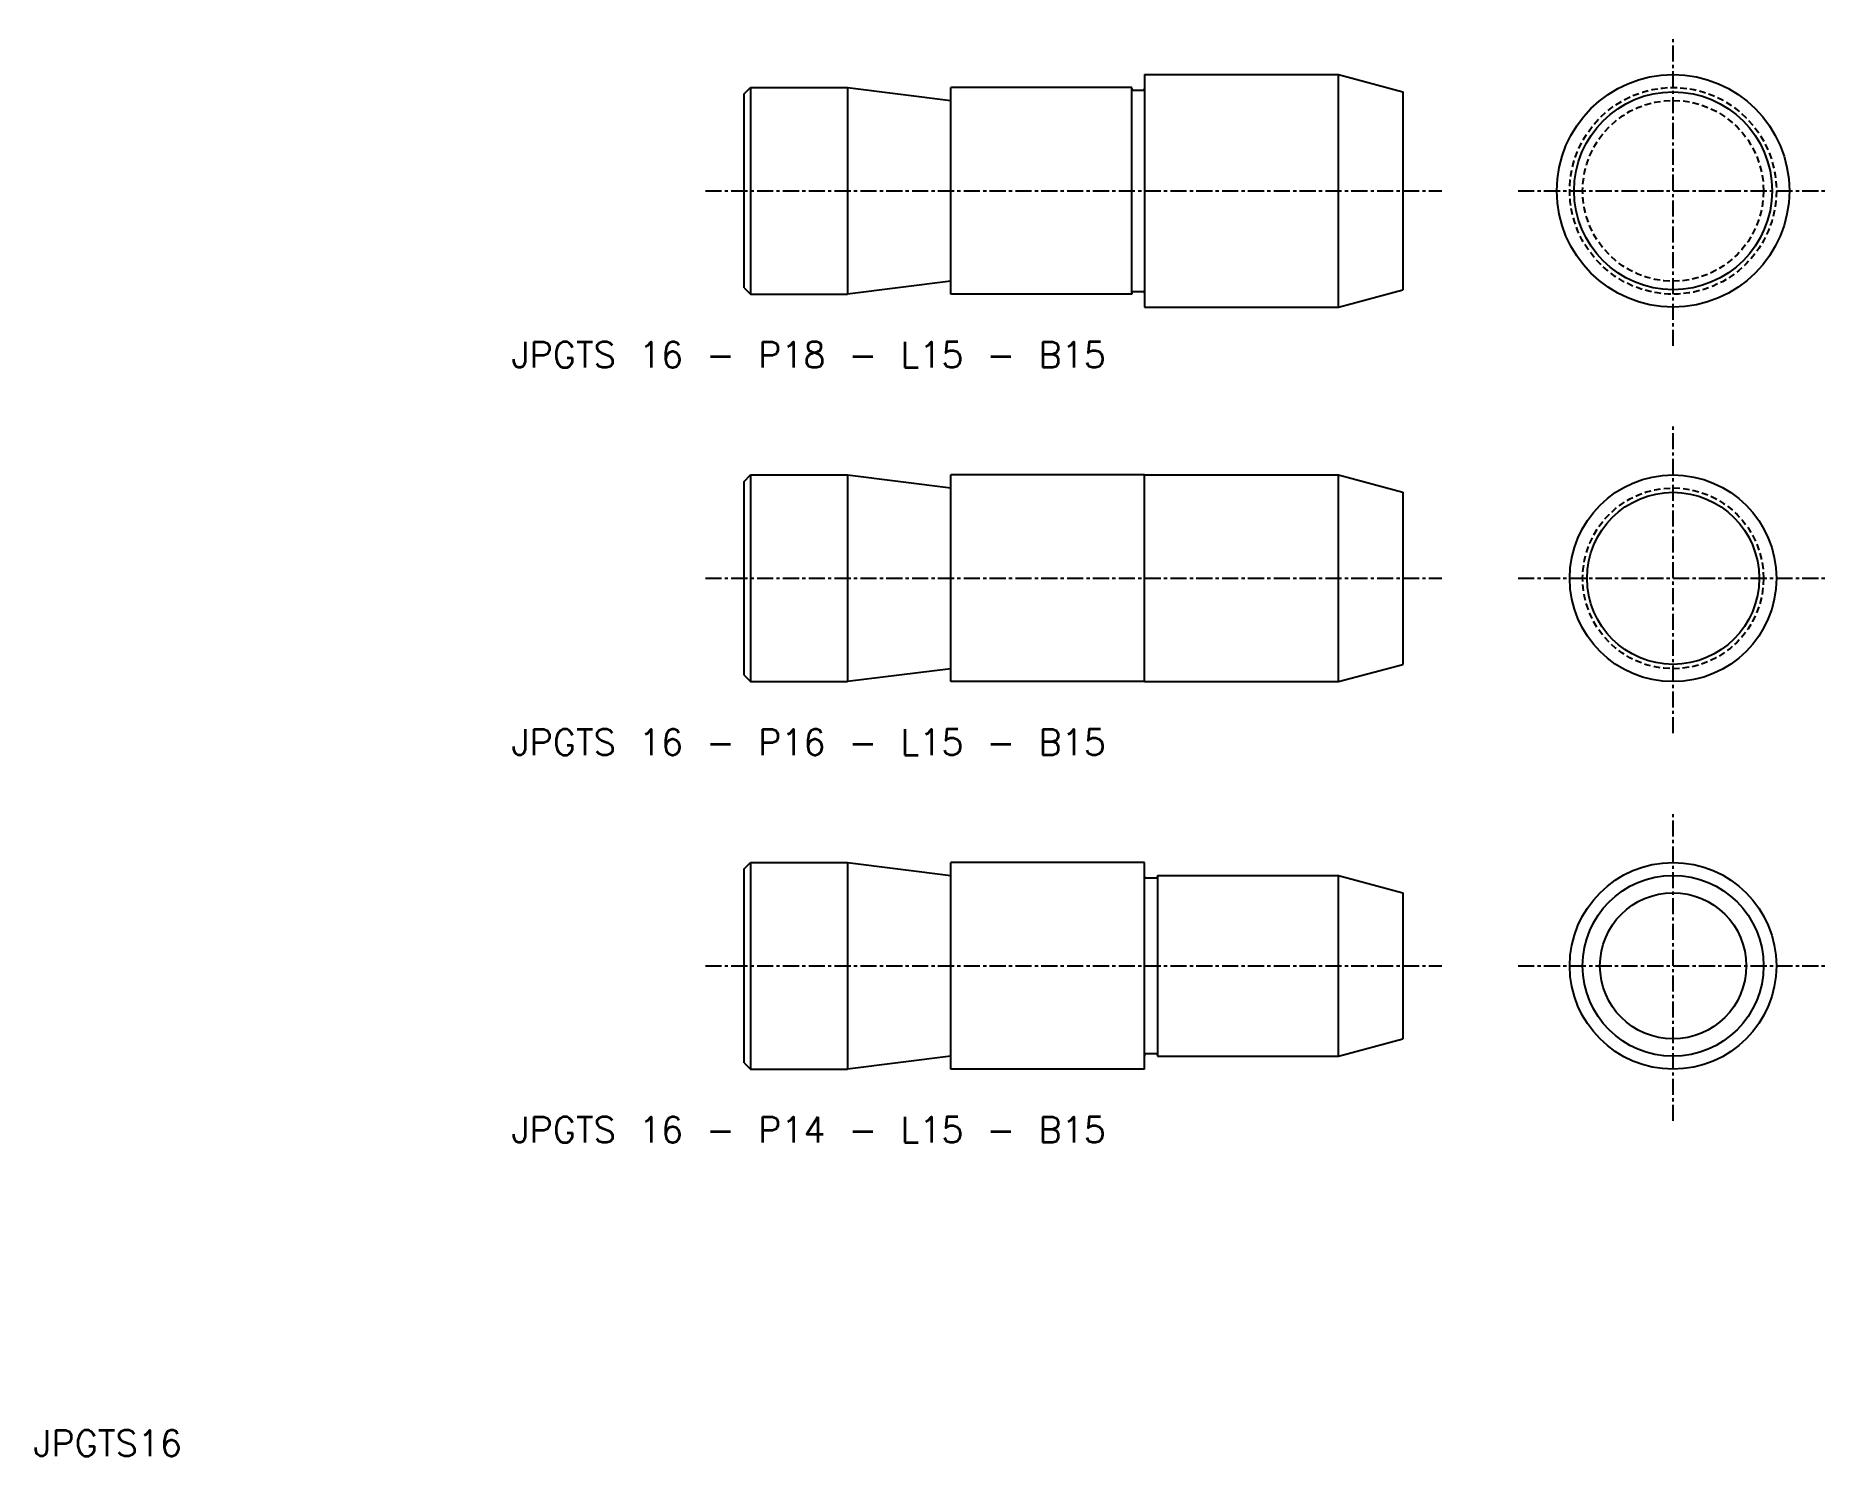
# Model space of a CAD drawing. Extents: x 5 to 144, y 5 to 115.
import ezdxf

# ---------------------------------------------------------------- set-up
doc = ezdxf.new("R2010")
doc.units = 0
doc.linetypes.add('CENTER', pattern=[2, 1.25, -0.25, 0.25, -0.25])
doc.linetypes.add('DASHED', pattern=[0.75, 0.5, -0.25])
doc.layers.get('0').update_dxf_attribs({"linetype": 'CONTINUOUS'})
doc.layers.add('CENTER', color=1, linetype='CENTER')
doc.styles.get("Standard").update_dxf_attribs({"font": 'txt.shx', "width": 0.8, "bigfont": 'bigfont.shx'})

msp = doc.modelspace()

# ---------------------------------------------------------------- linework, layer by layer
at = {"color": 7, "linetype": 'CONTINUOUS'}
for p, q in [((91, 111.96), (91, 93.96)), ((91, 111.96), (106, 111.96)), ((106, 93.96), (106, 111.96)), ((106, 111.96), (111, 110.62)), ((60, 110.46), (60.5, 110.96)), ((60, 95.46), (60, 110.46)), ((60.5, 110.96), (60.5, 94.96)), ((60.5, 110.96), (68, 110.96)), ((68, 110.96), (68, 94.96)), ((68, 110.96), (76, 109.96)), ((90, 110.96), (76, 110.96)), ((76, 94.96), (76, 110.96)), ((90, 94.96), (90, 110.96)), ((90, 110.86), (90, 110.96)), ((90.1, 110.76), (90.9, 110.76)), ((111, 110.62), (111, 95.3)), ((76, 95.96), (68, 94.96)), ((60, 95.46), (60.5, 94.96)), ((60.5, 94.96), (68, 94.96)), ((90, 94.96), (76, 94.96)), ((90, 95.06), (90, 94.96)), ((90.1, 95.16), (90.9, 95.16)), ((106, 93.96), (111, 95.3)), ((91, 93.96), (106, 93.96)), ((60, 80.46), (60.5, 80.96)), ((60.5, 80.96), (68, 80.96)), ((60.5, 80.96), (60.5, 64.96)), ((68, 80.96), (76, 79.96)), ((68, 80.96), (68, 64.96)), ((91, 80.96), (76, 80.96)), ((76, 64.96), (76, 80.96)), ((91, 80.96), (106, 80.96)), ((91, 64.96), (91, 80.96)), ((106, 80.96), (111, 79.62)), ((106, 64.96), (106, 80.96)), ((60, 65.46), (60, 80.46)), ((111, 79.62), (111, 66.3)), ((60, 65.46), (60.5, 64.96)), ((76, 65.96), (68, 64.96)), ((106, 64.96), (111, 66.3)), ((60.5, 64.96), (68, 64.96)), ((91, 64.96), (76, 64.96)), ((91, 64.96), (106, 64.96)), ((60, 50.46), (60.5, 50.96)), ((60, 35.46), (60, 50.46)), ((60.5, 50.96), (68, 50.96)), ((60.5, 50.96), (60.5, 34.96)), ((68, 50.96), (68, 34.96)), ((68, 50.96), (76, 49.96)), ((91, 50.96), (76, 50.96)), ((76, 34.96), (76, 50.96)), ((91, 34.96), (91, 50.96)), ((91, 49.86), (91, 49.96)), ((92, 49.96), (106, 49.96)), ((92, 49.96), (92, 35.96)), ((106, 35.96), (106, 49.96)), ((106, 49.96), (111, 48.62)), ((91.1, 49.76), (91.9, 49.76)), ((111, 48.62), (111, 37.3)), ((91.1, 36.16), (91.9, 36.16)), ((106, 35.96), (111, 37.3)), ((60, 35.46), (60.5, 34.96)), ((60.5, 34.96), (68, 34.96)), ((76, 35.96), (68, 34.96)), ((91, 34.96), (76, 34.96)), ((91, 36.06), (91, 35.96)), ((92, 35.96), (106, 35.96))]:
    msp.add_line(p, q, dxfattribs=at)
for centre, radius in [((131.91, 102.96), 9), ((131.91, 102.96), 7.66), ((131.91, 72.96), 8), ((131.91, 72.96), 6.66), ((131.91, 42.96), 8), ((131.91, 42.96), 7), ((131.91, 42.96), 5.66)]:
    msp.add_circle(centre, radius, dxfattribs=at)
at = {"color": 3, "linetype": 'DASHED'}
for centre, radius in [((131.91, 102.96), 8), ((131.91, 102.96), 7), ((131.91, 72.96), 7)]:
    msp.add_circle(centre, radius, dxfattribs=at)
at = {"color": 7, "linetype": 'CONTINUOUS'}
for centre, start, end in [((90.1, 110.86), 180, 270), ((90.9, 110.86), 270, 0), ((90.1, 95.06), 90, 180), ((90.9, 95.06), 0, 90), ((91.1, 49.86), 180, 270), ((91.9, 49.86), 270, 0), ((91.1, 36.06), 90, 180), ((91.9, 36.06), 0, 90)]:
    msp.add_arc(centre, 0.1, start, end, dxfattribs=at)
at = {"layer": 'CENTER', "color": 1, "linetype": 'CENTER'}
for p, q in [((131.91, 90.96), (131.91, 114.96)), ((57, 102.96), (114, 102.96)), ((119.91, 102.96), (143.91, 102.96)), ((131.91, 60.96), (131.91, 84.96)), ((57, 72.96), (114, 72.96)), ((119.91, 72.96), (143.91, 72.96)), ((131.91, 30.96), (131.91, 54.96)), ((57, 42.96), (114, 42.96)), ((119.91, 42.96), (143.91, 42.96))]:
    msp.add_line(p, q, dxfattribs=at)

# ---------------------------------------------------------------- texts
at = {"color": 7, "linetype": 'CONTINUOUS'}
for s, p in [('JPGTS 16 - P18 - L15 - B15', (42.01, 89.27)), ('JPGTS 16 - P16 - L15 - B15', (42.01, 59.27)), ('JPGTS 16 - P14 - L15 - B15', (42.01, 29.27)), ('JPGTS16', (5, 5))]:
    msp.add_text(s, height=2, dxfattribs=at).set_placement(p)

doc.saveas('drawing.dxf')
